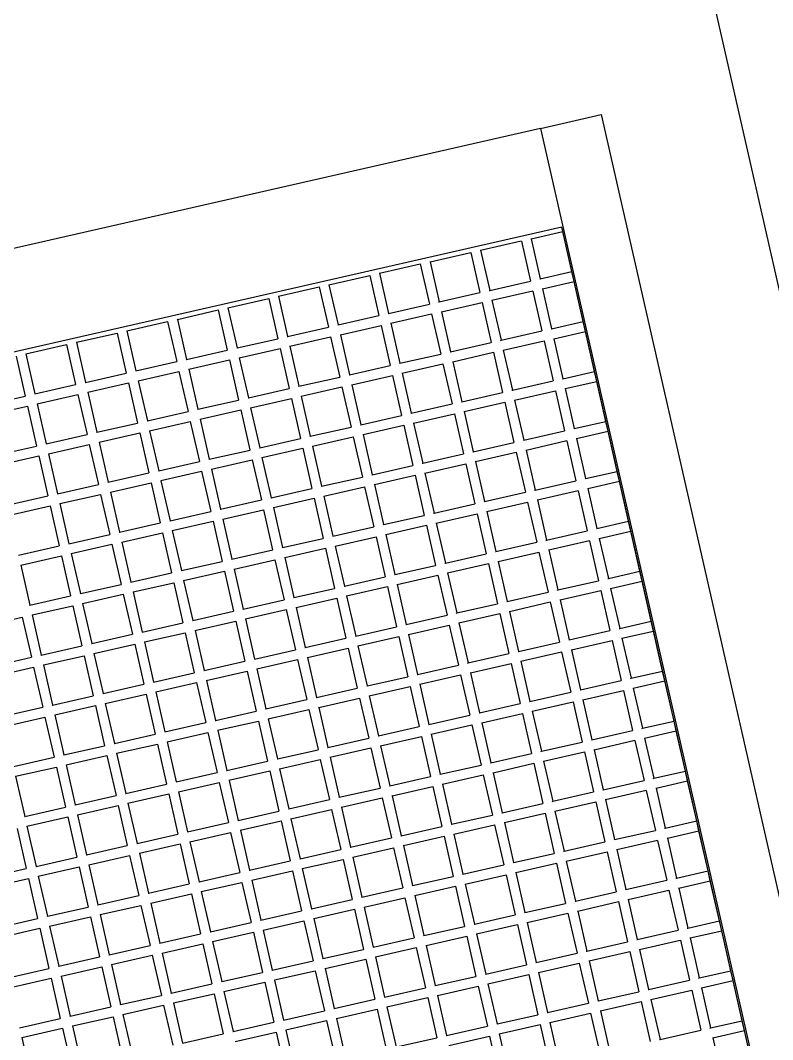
# Model space of a CAD drawing. Header units: inches. Extents: x -1841 to -80, y -100 to 1021.
# Drawn here: x -657.69 to -657.036, y 501.97 to 502.856 of the extents above; entities that cross this region are included whole.
import ezdxf

# ---------------------------------------------------------------- set-up
doc = ezdxf.new("R2010")
doc.units = ezdxf.units.IN
doc.header["$MEASUREMENT"] = 0
doc.layers.add('Edges', color=7, linetype='Continuous')

# ---------------------------------------------------------------- blocks, each defined once
blk = doc.blocks.new('infrared patio heater fr')
at = {"layer": 'Edges'}
for p, q in [((-50, 10.889), (50, 10.889)), ((-40, 8.228), (40, 8.228)), ((-40, 6.998), (-40, 8.228)), ((-40, 6.998), (40, 6.998)), ((-40, 6.998), (-40, -10.152)), ((-37.914, 6.971), (-38, 6.971)), ((-38, 6.971), (-37.999, -7.119)), ((-38, 6.971), (-38, -9.061)), ((38, 6.971), (-38, 6.971)), ((-37.913, 6.329), (-37.914, 6.971)), ((-37.1, 6.971), (-37.914, 6.971)), ((-37.1, 6.329), (-37.1, 6.971)), ((-36.901, 6.971), (-37.1, 6.971)), ((-36.899, 6.329), (-36.901, 6.971)), ((-36.087, 6.971), (-36.901, 6.971)), ((-36.087, 6.329), (-36.087, 6.971)), ((-35.887, 6.971), (-36.087, 6.971)), ((-35.886, 6.329), (-35.887, 6.971)), ((-35.074, 6.971), (-35.887, 6.971)), ((-35.074, 6.329), (-35.074, 6.971)), ((-34.874, 6.971), (-35.074, 6.971)), ((-34.873, 6.329), (-34.874, 6.971)), ((-34.06, 6.971), (-34.874, 6.971)), ((-34.06, 6.329), (-34.06, 6.971)), ((-33.861, 6.971), (-34.06, 6.971)), ((-33.859, 6.329), (-33.861, 6.971)), ((-33.047, 6.971), (-33.861, 6.971)), ((-33.047, 6.329), (-33.047, 6.971)), ((-32.847, 6.971), (-33.047, 6.971)), ((-32.846, 6.329), (-32.847, 6.971)), ((-32.034, 6.971), (-32.847, 6.971)), ((-32.034, 6.329), (-32.034, 6.971)), ((-31.834, 6.971), (-32.034, 6.971)), ((-31.833, 6.329), (-31.834, 6.971)), ((-31.02, 6.971), (-31.834, 6.971)), ((-31.02, 6.329), (-31.02, 6.971)), ((-30.821, 6.971), (-31.02, 6.971)), ((-30.819, 6.329), (-30.821, 6.971)), ((-30.007, 6.971), (-30.821, 6.971)), ((-30.007, 6.329), (-30.007, 6.971)), ((-29.807, 6.971), (-30.007, 6.971)), ((-29.806, 6.329), (-29.807, 6.971)), ((-28.994, 6.971), (-29.807, 6.971)), ((-28.994, 6.329), (-28.994, 6.971)), ((-28.794, 6.971), (-28.994, 6.971)), ((-28.793, 6.329), (-28.794, 6.971)), ((-27.98, 6.971), (-28.794, 6.971)), ((-27.98, 6.329), (-27.98, 6.971)), ((-27.781, 6.971), (-27.98, 6.971)), ((-27.779, 6.329), (-27.781, 6.971)), ((-26.967, 6.971), (-27.781, 6.971)), ((-26.967, 6.329), (-26.967, 6.971)), ((-26.767, 6.971), (-26.967, 6.971)), ((-26.766, 6.329), (-26.767, 6.971)), ((-25.954, 6.971), (-26.767, 6.971)), ((-25.954, 6.329), (-25.954, 6.971)), ((-25.754, 6.971), (-25.954, 6.971)), ((-25.753, 6.329), (-25.754, 6.971)), ((-24.94, 6.971), (-25.754, 6.971)), ((-24.94, 6.329), (-24.94, 6.971)), ((-24.741, 6.971), (-24.94, 6.971)), ((-24.739, 6.329), (-24.741, 6.971)), ((-23.927, 6.971), (-24.741, 6.971)), ((-23.927, 6.329), (-23.927, 6.971)), ((-23.727, 6.971), (-23.927, 6.971)), ((-23.726, 6.329), (-23.727, 6.971)), ((-22.914, 6.971), (-23.727, 6.971)), ((-22.914, 6.329), (-22.914, 6.971)), ((-22.714, 6.971), (-22.914, 6.971)), ((-22.713, 6.329), (-22.714, 6.971)), ((-21.9, 6.971), (-22.714, 6.971)), ((-21.9, 6.329), (-21.9, 6.971)), ((-21.701, 6.971), (-21.9, 6.971)), ((-21.699, 6.329), (-21.701, 6.971)), ((-20.887, 6.971), (-21.701, 6.971)), ((-37.914, 6.325), (-37.913, 6.329)), ((-37.913, 6.329), (-37.1, 6.329)), ((-37.1, 6.318), (-37.1, 6.329)), ((-36.901, 6.325), (-36.899, 6.329)), ((-36.899, 6.329), (-36.087, 6.329)), ((-36.087, 6.318), (-36.087, 6.329)), ((-35.887, 6.325), (-35.886, 6.329)), ((-35.886, 6.329), (-35.074, 6.329)), ((-35.074, 6.318), (-35.074, 6.329)), ((-34.874, 6.325), (-34.873, 6.329)), ((-34.873, 6.329), (-34.06, 6.329)), ((-34.06, 6.318), (-34.06, 6.329)), ((-33.861, 6.325), (-33.859, 6.329)), ((-33.859, 6.329), (-33.047, 6.329)), ((-33.047, 6.318), (-33.047, 6.329)), ((-32.847, 6.325), (-32.846, 6.329)), ((-32.846, 6.329), (-32.034, 6.329)), ((-32.034, 6.318), (-32.034, 6.329)), ((-31.834, 6.325), (-31.833, 6.329)), ((-31.833, 6.329), (-31.02, 6.329)), ((-31.02, 6.318), (-31.02, 6.329)), ((-30.821, 6.325), (-30.819, 6.329)), ((-30.819, 6.329), (-30.007, 6.329)), ((-30.007, 6.318), (-30.007, 6.329)), ((-29.807, 6.325), (-29.806, 6.329)), ((-29.806, 6.329), (-28.994, 6.329)), ((-28.994, 6.318), (-28.994, 6.329)), ((-28.794, 6.325), (-28.793, 6.329)), ((-28.793, 6.329), (-27.98, 6.329)), ((-27.98, 6.318), (-27.98, 6.329)), ((-27.781, 6.325), (-27.779, 6.329)), ((-27.779, 6.329), (-26.967, 6.329)), ((-26.967, 6.318), (-26.967, 6.329)), ((-26.767, 6.325), (-26.766, 6.329)), ((-26.766, 6.329), (-25.954, 6.329)), ((-25.954, 6.318), (-25.954, 6.329)), ((-25.754, 6.325), (-25.753, 6.329)), ((-25.753, 6.329), (-24.94, 6.329)), ((-24.94, 6.318), (-24.94, 6.329)), ((-24.741, 6.325), (-24.739, 6.329)), ((-24.739, 6.329), (-23.927, 6.329)), ((-23.927, 6.318), (-23.927, 6.329)), ((-23.727, 6.325), (-23.726, 6.329)), ((-23.726, 6.329), (-22.914, 6.329)), ((-22.914, 6.318), (-22.914, 6.329)), ((-22.714, 6.325), (-22.713, 6.329)), ((-22.713, 6.329), (-21.9, 6.329)), ((-21.9, 6.318), (-21.9, 6.329)), ((-21.701, 6.325), (-21.699, 6.329)), ((-21.699, 6.329), (-20.887, 6.329)), ((-37.913, 5.303), (-37.915, 6.131)), ((-37.911, 6.131), (-37.1, 6.131)), ((-37.1, 5.303), (-37.1, 6.131)), ((-36.899, 5.303), (-36.902, 6.131)), ((-36.898, 6.131), (-36.087, 6.131)), ((-36.087, 5.303), (-36.087, 6.131)), ((-35.886, 5.303), (-35.888, 6.131)), ((-35.885, 6.131), (-35.074, 6.131)), ((-35.074, 5.303), (-35.074, 6.131)), ((-34.873, 5.303), (-34.874, 6.131)), ((-34.871, 6.131), (-34.06, 6.131)), ((-34.06, 5.303), (-34.06, 6.131)), ((-33.859, 5.303), (-33.862, 6.131)), ((-33.858, 6.131), (-33.047, 6.131)), ((-33.047, 5.303), (-33.047, 6.131)), ((-32.846, 5.303), (-32.848, 6.131)), ((-32.845, 6.131), (-32.034, 6.131)), ((-32.034, 5.303), (-32.034, 6.131)), ((-31.833, 5.303), (-31.835, 6.131)), ((-31.831, 6.131), (-31.02, 6.131)), ((-31.02, 5.303), (-31.02, 6.131)), ((-30.819, 5.303), (-30.822, 6.131)), ((-30.818, 6.131), (-30.007, 6.131)), ((-30.007, 5.303), (-30.007, 6.131)), ((-29.806, 5.303), (-29.808, 6.131)), ((-29.805, 6.131), (-28.994, 6.131)), ((-28.994, 5.303), (-28.994, 6.131)), ((-28.793, 5.303), (-28.794, 6.131)), ((-28.791, 6.131), (-27.98, 6.131)), ((-27.98, 5.303), (-27.98, 6.131)), ((-27.779, 5.303), (-27.781, 6.131)), ((-27.778, 6.131), (-26.967, 6.131)), ((-26.967, 5.303), (-26.967, 6.131)), ((-26.766, 5.303), (-26.767, 6.131)), ((-26.765, 6.131), (-25.954, 6.131)), ((-25.954, 5.303), (-25.954, 6.131)), ((-25.753, 5.303), (-25.755, 6.131)), ((-25.751, 6.131), (-24.94, 6.131)), ((-24.94, 5.303), (-24.94, 6.131)), ((-24.739, 5.303), (-24.742, 6.131)), ((-24.738, 6.131), (-23.927, 6.131)), ((-23.927, 5.303), (-23.927, 6.131)), ((-23.726, 5.303), (-23.727, 6.131)), ((-23.725, 6.131), (-22.914, 6.131)), ((-22.914, 5.303), (-22.914, 6.131)), ((-22.713, 5.303), (-22.714, 6.131)), ((-22.711, 6.131), (-21.9, 6.131)), ((-21.9, 5.303), (-21.9, 6.131)), ((-37.914, 5.299), (-37.913, 5.303)), ((-37.913, 5.303), (-37.1, 5.303)), ((-37.1, 5.293), (-37.1, 5.303)), ((-36.901, 5.299), (-36.899, 5.303)), ((-36.899, 5.303), (-36.087, 5.303)), ((-36.087, 5.293), (-36.087, 5.303)), ((-35.887, 5.299), (-35.886, 5.303)), ((-35.886, 5.303), (-35.074, 5.303)), ((-35.074, 5.295), (-35.074, 5.303)), ((-34.874, 5.299), (-34.873, 5.303)), ((-34.873, 5.303), (-34.06, 5.303)), ((-34.06, 5.295), (-34.06, 5.303)), ((-33.861, 5.299), (-33.859, 5.303)), ((-33.859, 5.303), (-33.047, 5.303)), ((-33.047, 5.293), (-33.047, 5.303)), ((-32.847, 5.299), (-32.846, 5.303)), ((-32.846, 5.303), (-32.034, 5.303)), ((-32.034, 5.293), (-32.034, 5.303)), ((-31.834, 5.299), (-31.833, 5.303)), ((-31.833, 5.303), (-31.02, 5.303)), ((-31.02, 5.293), (-31.02, 5.303)), ((-30.821, 5.299), (-30.819, 5.303)), ((-30.819, 5.303), (-30.007, 5.303)), ((-30.007, 5.293), (-30.007, 5.303)), ((-29.807, 5.299), (-29.806, 5.303)), ((-29.806, 5.303), (-28.994, 5.303)), ((-28.994, 5.295), (-28.994, 5.303)), ((-28.794, 5.299), (-28.793, 5.303)), ((-28.793, 5.303), (-27.98, 5.303)), ((-27.98, 5.295), (-27.98, 5.303)), ((-27.781, 5.299), (-27.779, 5.303)), ((-27.779, 5.303), (-26.967, 5.303)), ((-26.967, 5.293), (-26.967, 5.303)), ((-26.767, 5.299), (-26.766, 5.303)), ((-26.766, 5.303), (-25.954, 5.303)), ((-25.954, 5.295), (-25.954, 5.303)), ((-25.754, 5.299), (-25.753, 5.303)), ((-25.753, 5.303), (-24.94, 5.303)), ((-24.94, 5.295), (-24.94, 5.303)), ((-24.741, 5.299), (-24.739, 5.303)), ((-24.739, 5.303), (-23.927, 5.303)), ((-23.927, 5.295), (-23.927, 5.303)), ((-23.727, 5.299), (-23.726, 5.303)), ((-23.726, 5.303), (-22.914, 5.303)), ((-22.914, 5.295), (-22.914, 5.303)), ((-22.714, 5.299), (-22.713, 5.303)), ((-22.713, 5.303), (-21.9, 5.303)), ((-21.9, 5.295), (-21.9, 5.303)), ((-37.915, 5.105), (-37.1, 5.105)), ((-37.913, 4.277), (-37.915, 5.105)), ((-37.1, 4.277), (-37.1, 5.105)), ((-36.902, 5.105), (-36.087, 5.105)), ((-36.899, 4.277), (-36.902, 5.105)), ((-36.087, 4.277), (-36.087, 5.105)), ((-35.888, 5.105), (-35.074, 5.105)), ((-35.886, 4.277), (-35.888, 5.105)), ((-35.074, 4.277), (-35.074, 5.105)), ((-34.874, 5.105), (-34.06, 5.105)), ((-34.873, 4.277), (-34.874, 5.105)), ((-34.06, 4.277), (-34.06, 5.105)), ((-33.862, 5.105), (-33.047, 5.105)), ((-33.859, 4.277), (-33.862, 5.105)), ((-33.047, 4.277), (-33.047, 5.105)), ((-32.848, 5.105), (-32.034, 5.105)), ((-32.846, 4.277), (-32.848, 5.105)), ((-32.034, 4.277), (-32.034, 5.105)), ((-31.835, 5.105), (-31.02, 5.105)), ((-31.833, 4.277), (-31.835, 5.105)), ((-31.02, 4.277), (-31.02, 5.105)), ((-30.822, 5.105), (-30.007, 5.105)), ((-30.819, 4.277), (-30.822, 5.105)), ((-30.007, 4.277), (-30.007, 5.105)), ((-29.808, 5.105), (-28.994, 5.105)), ((-29.806, 4.277), (-29.808, 5.105)), ((-28.994, 4.277), (-28.994, 5.105)), ((-28.794, 5.105), (-27.98, 5.105)), ((-28.793, 4.277), (-28.794, 5.105)), ((-27.98, 4.277), (-27.98, 5.105)), ((-27.781, 5.105), (-26.967, 5.105)), ((-27.779, 4.277), (-27.781, 5.105)), ((-26.967, 4.277), (-26.967, 5.105)), ((-26.767, 5.105), (-25.954, 5.105)), ((-26.766, 4.277), (-26.767, 5.105)), ((-25.954, 4.277), (-25.954, 5.105)), ((-25.755, 5.105), (-24.94, 5.105)), ((-25.753, 4.277), (-25.755, 5.105)), ((-24.94, 4.277), (-24.94, 5.105)), ((-24.742, 5.105), (-23.927, 5.105)), ((-24.739, 4.277), (-24.742, 5.105)), ((-23.927, 4.277), (-23.927, 5.105)), ((-23.727, 5.105), (-22.914, 5.105)), ((-23.726, 4.277), (-23.727, 5.105)), ((-22.914, 4.277), (-22.914, 5.105)), ((-22.714, 5.105), (-21.9, 5.105)), ((-22.713, 4.277), (-22.714, 5.105)), ((-37.914, 4.273), (-37.913, 4.277)), ((-37.913, 4.277), (-37.1, 4.277)), ((-37.1, 4.267), (-37.1, 4.277)), ((-36.901, 4.273), (-36.899, 4.277)), ((-36.899, 4.277), (-36.087, 4.277)), ((-36.087, 4.267), (-36.087, 4.277)), ((-35.887, 4.273), (-35.886, 4.277)), ((-35.886, 4.277), (-35.074, 4.277)), ((-35.074, 4.267), (-35.074, 4.277)), ((-34.874, 4.273), (-34.873, 4.277)), ((-34.873, 4.277), (-34.06, 4.277)), ((-34.06, 4.267), (-34.06, 4.277)), ((-33.861, 4.273), (-33.859, 4.277)), ((-33.859, 4.277), (-33.047, 4.277)), ((-33.047, 4.267), (-33.047, 4.277)), ((-32.847, 4.273), (-32.846, 4.277)), ((-32.846, 4.277), (-32.034, 4.277)), ((-32.034, 4.267), (-32.034, 4.277)), ((-31.834, 4.273), (-31.833, 4.277)), ((-31.833, 4.277), (-31.02, 4.277)), ((-31.02, 4.267), (-31.02, 4.277)), ((-30.821, 4.273), (-30.819, 4.277)), ((-30.819, 4.277), (-30.007, 4.277)), ((-30.007, 4.269), (-30.007, 4.277)), ((-29.807, 4.273), (-29.806, 4.277)), ((-29.806, 4.277), (-28.994, 4.277)), ((-28.994, 4.267), (-28.994, 4.277)), ((-28.794, 4.273), (-28.793, 4.277)), ((-28.793, 4.277), (-27.98, 4.277)), ((-27.98, 4.267), (-27.98, 4.277)), ((-27.781, 4.273), (-27.779, 4.277)), ((-27.779, 4.277), (-26.967, 4.277)), ((-26.967, 4.267), (-26.967, 4.277)), ((-26.767, 4.273), (-26.766, 4.277)), ((-26.766, 4.277), (-25.954, 4.277)), ((-25.954, 4.269), (-25.954, 4.277)), ((-25.754, 4.273), (-25.753, 4.277)), ((-25.753, 4.277), (-24.94, 4.277)), ((-24.94, 4.269), (-24.94, 4.277)), ((-24.741, 4.273), (-24.739, 4.277)), ((-24.739, 4.277), (-23.927, 4.277)), ((-23.927, 4.267), (-23.927, 4.277)), ((-23.727, 4.273), (-23.726, 4.277)), ((-23.726, 4.277), (-22.914, 4.277)), ((-22.914, 4.269), (-22.914, 4.277)), ((-22.714, 4.273), (-22.713, 4.277)), ((-22.713, 4.277), (-21.9, 4.277)), ((-37.914, 4.079), (-37.1, 4.079)), ((-37.913, 3.251), (-37.914, 4.079)), ((-37.1, 3.251), (-37.1, 4.079)), ((-36.901, 4.079), (-36.087, 4.079)), ((-36.9, 3.251), (-36.901, 4.079)), ((-36.087, 3.251), (-36.087, 4.079)), ((-35.887, 4.079), (-35.074, 4.079)), ((-35.886, 3.251), (-35.887, 4.079)), ((-35.074, 3.251), (-35.074, 4.079)), ((-34.874, 4.079), (-34.06, 4.079)), ((-34.873, 3.251), (-34.874, 4.079)), ((-34.06, 3.251), (-34.06, 4.079)), ((-33.861, 4.079), (-33.047, 4.079)), ((-33.86, 3.251), (-33.861, 4.079)), ((-33.047, 3.251), (-33.047, 4.079)), ((-32.847, 4.079), (-32.034, 4.079)), ((-32.846, 3.251), (-32.847, 4.079)), ((-32.034, 3.251), (-32.034, 4.079)), ((-31.834, 4.079), (-31.02, 4.079)), ((-31.833, 3.251), (-31.834, 4.079)), ((-31.02, 3.251), (-31.02, 4.079)), ((-30.82, 4.079), (-30.007, 4.079)), ((-30.82, 3.251), (-30.82, 4.079)), ((-30.007, 3.251), (-30.007, 4.079)), ((-29.807, 4.079), (-28.994, 4.079)), ((-29.806, 3.251), (-29.807, 4.079)), ((-28.994, 3.251), (-28.994, 4.079)), ((-28.794, 4.079), (-27.98, 4.079)), ((-28.793, 3.251), (-28.794, 4.079)), ((-27.98, 3.251), (-27.98, 4.079)), ((-27.781, 4.079), (-26.967, 4.079)), ((-27.78, 3.251), (-27.781, 4.079)), ((-26.967, 3.251), (-26.967, 4.079)), ((-26.767, 4.079), (-25.954, 4.079)), ((-26.766, 3.251), (-26.767, 4.079)), ((-25.954, 3.251), (-25.954, 4.079)), ((-25.754, 4.079), (-24.94, 4.079)), ((-25.753, 3.251), (-25.754, 4.079)), ((-24.94, 3.251), (-24.94, 4.079)), ((-24.741, 4.079), (-23.927, 4.079)), ((-24.74, 3.251), (-24.741, 4.079)), ((-23.927, 3.251), (-23.927, 4.079)), ((-23.727, 4.079), (-22.914, 4.079)), ((-23.726, 3.251), (-23.727, 4.079)), ((-22.914, 3.251), (-22.914, 4.079)), ((-22.714, 4.079), (-21.9, 4.079)), ((-22.713, 3.251), (-22.714, 4.079)), ((-37.914, 3.245), (-37.913, 3.251)), ((-37.913, 3.251), (-37.1, 3.251)), ((-37.1, 3.242), (-37.1, 3.251)), ((-36.901, 3.245), (-36.9, 3.251)), ((-36.9, 3.251), (-36.087, 3.251)), ((-36.087, 3.242), (-36.087, 3.251)), ((-35.887, 3.245), (-35.886, 3.251)), ((-35.886, 3.251), (-35.074, 3.251)), ((-35.074, 3.242), (-35.074, 3.251)), ((-34.874, 3.245), (-34.873, 3.251)), ((-34.873, 3.251), (-34.06, 3.251)), ((-34.06, 3.242), (-34.06, 3.251)), ((-33.861, 3.245), (-33.86, 3.251)), ((-33.86, 3.251), (-33.047, 3.251)), ((-33.047, 3.242), (-33.047, 3.251)), ((-32.847, 3.245), (-32.846, 3.251)), ((-32.846, 3.251), (-32.034, 3.251)), ((-32.034, 3.242), (-32.034, 3.251)), ((-31.834, 3.245), (-31.833, 3.251)), ((-31.833, 3.251), (-31.02, 3.251)), ((-31.02, 3.242), (-31.02, 3.251)), ((-30.821, 3.245), (-30.82, 3.251)), ((-30.82, 3.251), (-30.007, 3.251)), ((-30.007, 3.242), (-30.007, 3.251)), ((-29.807, 3.245), (-29.806, 3.251)), ((-29.806, 3.251), (-28.994, 3.251)), ((-28.994, 3.242), (-28.994, 3.251)), ((-28.794, 3.245), (-28.793, 3.251)), ((-28.793, 3.251), (-27.98, 3.251)), ((-27.98, 3.242), (-27.98, 3.251)), ((-27.781, 3.245), (-27.78, 3.251)), ((-27.78, 3.251), (-26.967, 3.251)), ((-26.967, 3.242), (-26.967, 3.251)), ((-26.767, 3.245), (-26.766, 3.251)), ((-26.766, 3.251), (-25.954, 3.251)), ((-25.954, 3.242), (-25.954, 3.251)), ((-25.754, 3.245), (-25.753, 3.251)), ((-25.753, 3.251), (-24.94, 3.251)), ((-24.94, 3.242), (-24.94, 3.251)), ((-24.741, 3.245), (-24.74, 3.251)), ((-24.74, 3.251), (-23.927, 3.251)), ((-23.927, 3.242), (-23.927, 3.251)), ((-23.727, 3.245), (-23.726, 3.251)), ((-23.726, 3.251), (-22.914, 3.251)), ((-22.914, 3.242), (-22.914, 3.251)), ((-22.714, 3.245), (-22.713, 3.251)), ((-22.713, 3.251), (-21.9, 3.251)), ((-37.914, 3.053), (-37.099, 3.053)), ((-37.913, 2.225), (-37.914, 3.053)), ((-37.1, 2.225), (-37.099, 3.053)), ((-36.901, 3.053), (-36.085, 3.053)), ((-36.9, 2.225), (-36.901, 3.053)), ((-36.087, 2.225), (-36.085, 3.053)), ((-35.887, 3.053), (-35.074, 3.053)), ((-35.886, 2.225), (-35.887, 3.053)), ((-35.074, 2.225), (-35.074, 3.053)), ((-34.874, 3.053), (-34.059, 3.053)), ((-34.873, 2.225), (-34.874, 3.053)), ((-34.06, 2.225), (-34.059, 3.053)), ((-33.861, 3.053), (-33.045, 3.053)), ((-33.86, 2.225), (-33.861, 3.053)), ((-33.047, 2.225), (-33.045, 3.053)), ((-32.847, 3.053), (-32.032, 3.053)), ((-32.846, 2.225), (-32.847, 3.053)), ((-32.034, 2.225), (-32.032, 3.053)), ((-31.834, 3.053), (-31.019, 3.053)), ((-31.833, 2.225), (-31.834, 3.053)), ((-31.02, 2.225), (-31.019, 3.053)), ((-30.82, 3.053), (-30.005, 3.053)), ((-30.82, 2.225), (-30.82, 3.053)), ((-30.007, 2.225), (-30.005, 3.053)), ((-29.807, 3.053), (-28.994, 3.053)), ((-29.806, 2.225), (-29.807, 3.053)), ((-28.994, 2.225), (-28.994, 3.053)), ((-28.794, 3.053), (-27.98, 3.053)), ((-28.793, 2.225), (-28.794, 3.053)), ((-27.98, 2.225), (-27.98, 3.053)), ((-27.781, 3.053), (-26.965, 3.053)), ((-27.78, 2.225), (-27.781, 3.053)), ((-26.967, 2.225), (-26.965, 3.053)), ((-26.767, 3.053), (-25.954, 3.053)), ((-26.766, 2.225), (-26.767, 3.053)), ((-25.954, 2.225), (-25.954, 3.053)), ((-25.754, 3.053), (-24.939, 3.053)), ((-25.753, 2.225), (-25.754, 3.053)), ((-24.94, 2.225), (-24.939, 3.053)), ((-24.741, 3.053), (-23.925, 3.053)), ((-24.74, 2.225), (-24.741, 3.053)), ((-23.927, 2.225), (-23.925, 3.053)), ((-23.727, 3.053), (-22.914, 3.053)), ((-23.726, 2.225), (-23.727, 3.053)), ((-22.914, 2.225), (-22.914, 3.053)), ((-22.714, 3.053), (-21.9, 3.053)), ((-22.713, 2.225), (-22.714, 3.053)), ((-37.914, 2.221), (-37.913, 2.225)), ((-37.913, 2.225), (-37.1, 2.225)), ((-37.1, 2.217), (-37.1, 2.225)), ((-36.901, 2.221), (-36.9, 2.225)), ((-36.9, 2.225), (-36.087, 2.225)), ((-36.087, 2.217), (-36.087, 2.225)), ((-35.887, 2.221), (-35.886, 2.225)), ((-35.886, 2.225), (-35.074, 2.225)), ((-35.074, 2.217), (-35.074, 2.225)), ((-34.874, 2.221), (-34.873, 2.225)), ((-34.873, 2.225), (-34.06, 2.225)), ((-34.06, 2.217), (-34.06, 2.225)), ((-33.861, 2.221), (-33.86, 2.225)), ((-33.86, 2.225), (-33.047, 2.225)), ((-33.047, 2.217), (-33.047, 2.225)), ((-32.847, 2.221), (-32.846, 2.225)), ((-32.846, 2.225), (-32.034, 2.225)), ((-32.034, 2.218), (-32.034, 2.225)), ((-31.834, 2.221), (-31.833, 2.225)), ((-31.833, 2.225), (-31.02, 2.225)), ((-31.02, 2.217), (-31.02, 2.225)), ((-30.821, 2.221), (-30.82, 2.225)), ((-30.82, 2.225), (-30.007, 2.225)), ((-30.007, 2.217), (-30.007, 2.225)), ((-29.807, 2.221), (-29.806, 2.225)), ((-29.806, 2.225), (-28.994, 2.225)), ((-28.994, 2.217), (-28.994, 2.225)), ((-28.794, 2.221), (-28.793, 2.225)), ((-28.793, 2.225), (-27.98, 2.225)), ((-27.98, 2.217), (-27.98, 2.225)), ((-27.781, 2.221), (-27.78, 2.225)), ((-27.78, 2.225), (-26.967, 2.225)), ((-26.967, 2.217), (-26.967, 2.225)), ((-26.767, 2.221), (-26.766, 2.225)), ((-26.766, 2.225), (-25.954, 2.225)), ((-25.954, 2.218), (-25.954, 2.225)), ((-25.754, 2.221), (-25.753, 2.225)), ((-25.753, 2.225), (-24.94, 2.225)), ((-24.94, 2.218), (-24.94, 2.225)), ((-24.741, 2.221), (-24.74, 2.225)), ((-24.74, 2.225), (-23.927, 2.225)), ((-23.927, 2.218), (-23.927, 2.225)), ((-23.727, 2.221), (-23.726, 2.225)), ((-23.726, 2.225), (-22.914, 2.225)), ((-22.914, 2.218), (-22.914, 2.225)), ((-22.714, 2.221), (-22.713, 2.225)), ((-22.713, 2.225), (-21.9, 2.225)), ((-37.914, 2.027), (-37.098, 2.027)), ((-37.913, 1.199), (-37.914, 2.027)), ((-37.1, 1.199), (-37.098, 2.027)), ((-36.901, 2.027), (-36.087, 2.027)), ((-36.9, 1.199), (-36.901, 2.027)), ((-36.087, 1.199), (-36.087, 2.027)), ((-35.887, 2.027), (-35.072, 2.027)), ((-35.886, 1.199), (-35.887, 2.027)), ((-35.074, 1.199), (-35.072, 2.027)), ((-34.874, 2.027), (-34.058, 2.027)), ((-34.873, 1.199), (-34.874, 2.027)), ((-34.06, 1.199), (-34.058, 2.027)), ((-33.861, 2.027), (-33.045, 2.027)), ((-33.86, 1.199), (-33.861, 2.027)), ((-33.047, 1.199), (-33.045, 2.027)), ((-32.847, 2.027), (-32.032, 2.027)), ((-32.846, 1.199), (-32.847, 2.027)), ((-32.034, 1.199), (-32.032, 2.027)), ((-31.834, 2.027), (-31.018, 2.027)), ((-31.833, 1.199), (-31.834, 2.027)), ((-31.02, 1.199), (-31.018, 2.027)), ((-30.82, 2.027), (-30.005, 2.027)), ((-30.82, 1.199), (-30.82, 2.027)), ((-30.007, 1.199), (-30.005, 2.027)), ((-29.807, 2.027), (-28.992, 2.027)), ((-29.806, 1.199), (-29.807, 2.027)), ((-28.994, 1.199), (-28.992, 2.027)), ((-28.794, 2.027), (-27.98, 2.027)), ((-28.793, 1.199), (-28.794, 2.027)), ((-27.98, 1.199), (-27.98, 2.027)), ((-27.781, 2.027), (-26.965, 2.027)), ((-27.78, 1.199), (-27.781, 2.027)), ((-26.967, 1.199), (-26.965, 2.027)), ((-26.767, 2.027), (-25.952, 2.027)), ((-26.766, 1.199), (-26.767, 2.027)), ((-25.954, 1.199), (-25.952, 2.027)), ((-25.754, 2.027), (-24.938, 2.027)), ((-25.753, 1.199), (-25.754, 2.027)), ((-24.94, 1.199), (-24.938, 2.027)), ((-24.741, 2.027), (-23.925, 2.027)), ((-24.74, 1.199), (-24.741, 2.027)), ((-23.927, 1.199), (-23.925, 2.027)), ((-23.727, 2.027), (-22.912, 2.027)), ((-23.726, 1.199), (-23.727, 2.027)), ((-22.914, 1.199), (-22.912, 2.027)), ((-22.714, 2.027), (-21.898, 2.027)), ((-22.713, 1.199), (-22.714, 2.027)), ((-37.914, 1.196), (-37.913, 1.199)), ((-37.913, 1.199), (-37.1, 1.199)), ((-37.1, 1.193), (-37.1, 1.199)), ((-36.901, 1.196), (-36.9, 1.199)), ((-36.9, 1.199), (-36.087, 1.199)), ((-36.087, 1.192), (-36.087, 1.199)), ((-35.887, 1.196), (-35.886, 1.199)), ((-35.886, 1.199), (-35.074, 1.199)), ((-35.074, 1.193), (-35.074, 1.199)), ((-34.874, 1.196), (-34.873, 1.199)), ((-34.873, 1.199), (-34.06, 1.199)), ((-34.06, 1.192), (-34.06, 1.199)), ((-33.861, 1.196), (-33.86, 1.199)), ((-33.86, 1.199), (-33.047, 1.199)), ((-33.047, 1.193), (-33.047, 1.199)), ((-32.847, 1.196), (-32.846, 1.199)), ((-32.846, 1.199), (-32.034, 1.199)), ((-32.034, 1.193), (-32.034, 1.199)), ((-31.834, 1.196), (-31.833, 1.199)), ((-31.833, 1.199), (-31.02, 1.199)), ((-31.02, 1.193), (-31.02, 1.199)), ((-30.821, 1.196), (-30.82, 1.199)), ((-30.82, 1.199), (-30.007, 1.199)), ((-30.007, 1.193), (-30.007, 1.199)), ((-29.807, 1.196), (-29.806, 1.199)), ((-29.806, 1.199), (-28.994, 1.199)), ((-28.994, 1.193), (-28.994, 1.199)), ((-28.794, 1.196), (-28.793, 1.199)), ((-28.793, 1.199), (-27.98, 1.199)), ((-27.98, 1.193), (-27.98, 1.199)), ((-27.781, 1.196), (-27.78, 1.199)), ((-27.78, 1.199), (-26.967, 1.199)), ((-26.967, 1.193), (-26.967, 1.199)), ((-26.767, 1.196), (-26.766, 1.199)), ((-26.766, 1.199), (-25.954, 1.199)), ((-25.954, 1.193), (-25.954, 1.199)), ((-25.754, 1.196), (-25.753, 1.199)), ((-25.753, 1.199), (-24.94, 1.199)), ((-24.94, 1.193), (-24.94, 1.199)), ((-24.741, 1.196), (-24.74, 1.199)), ((-24.74, 1.199), (-23.927, 1.199)), ((-23.927, 1.193), (-23.927, 1.199)), ((-23.727, 1.196), (-23.726, 1.199)), ((-23.726, 1.199), (-22.914, 1.199)), ((-22.914, 1.193), (-22.914, 1.199)), ((-37.914, 1.001), (-37.098, 1.001)), ((-37.913, 0.173), (-37.914, 1.001)), ((-37.1, 0.173), (-37.098, 1.001)), ((-36.901, 1.001), (-36.085, 1.001)), ((-36.9, 0.173), (-36.901, 1.001)), ((-36.087, 0.173), (-36.085, 1.001)), ((-35.887, 1.001), (-35.071, 1.001)), ((-35.886, 0.173), (-35.887, 1.001)), ((-35.074, 0.173), (-35.071, 1.001)), ((-34.874, 1.001), (-34.06, 1.001)), ((-34.873, 0.173), (-34.874, 1.001)), ((-34.06, 0.173), (-34.06, 1.001)), ((-33.861, 1.001), (-33.045, 1.001)), ((-33.86, 0.173), (-33.861, 1.001)), ((-33.047, 0.173), (-33.045, 1.001)), ((-32.847, 1.001), (-32.031, 1.001)), ((-32.846, 0.173), (-32.847, 1.001)), ((-32.034, 0.173), (-32.031, 1.001)), ((-31.834, 1.001), (-31.02, 1)), ((-31.833, 0.173), (-31.834, 1.001)), ((-31.02, 0.173), (-31.02, 1)), ((-30.821, 1), (-30.007, 1.001)), ((-30.82, 0.173), (-30.821, 1)), ((-30.007, 0.173), (-30.007, 1.001)), ((-29.807, 1.001), (-28.991, 1.001)), ((-29.806, 0.173), (-29.807, 1.001)), ((-28.994, 0.173), (-28.991, 1.001)), ((-28.794, 1.001), (-27.978, 1.001)), ((-28.793, 0.173), (-28.794, 1.001)), ((-27.98, 0.173), (-27.978, 1.001)), ((-27.781, 1.001), (-26.967, 1.001)), ((-27.78, 0.173), (-27.781, 1.001)), ((-26.967, 0.173), (-26.967, 1.001)), ((-26.767, 1.001), (-25.954, 1.001)), ((-26.766, 0.173), (-26.767, 1.001)), ((-25.954, 0.173), (-25.954, 1.001)), ((-25.754, 1.001), (-24.94, 1.001)), ((-25.753, 0.173), (-25.754, 1.001)), ((-24.94, 0.173), (-24.94, 1.001)), ((-24.741, 1.001), (-23.927, 1.001)), ((-24.74, 0.173), (-24.741, 1.001)), ((-23.927, 0.173), (-23.927, 1.001)), ((-23.727, 1.001), (-22.914, 1.001)), ((-23.726, 0.173), (-23.727, 1.001)), ((-22.914, 0.173), (-22.914, 1.001)), ((-37.914, 0.17), (-37.913, 0.173)), ((-37.913, 0.173), (-37.1, 0.173)), ((-37.1, 0.167), (-37.1, 0.173)), ((-36.901, 0.17), (-36.9, 0.173)), ((-36.9, 0.173), (-36.087, 0.173)), ((-36.087, 0.167), (-36.087, 0.173)), ((-35.887, 0.17), (-35.886, 0.173)), ((-35.886, 0.173), (-35.074, 0.173)), ((-35.074, 0.167), (-35.074, 0.173)), ((-34.874, 0.17), (-34.873, 0.173)), ((-34.873, 0.173), (-34.06, 0.173)), ((-34.06, 0.167), (-34.06, 0.173)), ((-33.861, 0.17), (-33.86, 0.173)), ((-33.86, 0.173), (-33.047, 0.173)), ((-33.047, 0.167), (-33.047, 0.173)), ((-32.847, 0.17), (-32.846, 0.173)), ((-32.846, 0.173), (-32.034, 0.173)), ((-32.034, 0.167), (-32.034, 0.173)), ((-31.834, 0.17), (-31.833, 0.173)), ((-31.833, 0.173), (-31.02, 0.173)), ((-31.02, 0.167), (-31.02, 0.173)), ((-30.821, 0.17), (-30.82, 0.173)), ((-30.82, 0.173), (-30.007, 0.173)), ((-30.007, 0.167), (-30.007, 0.173)), ((-29.807, 0.17), (-29.806, 0.173)), ((-29.806, 0.173), (-28.994, 0.173)), ((-28.994, 0.167), (-28.994, 0.173)), ((-28.794, 0.17), (-28.793, 0.173)), ((-28.793, 0.173), (-27.98, 0.173)), ((-27.98, 0.167), (-27.98, 0.173)), ((-27.781, 0.17), (-27.78, 0.173)), ((-27.78, 0.173), (-26.967, 0.173)), ((-26.967, 0.167), (-26.967, 0.173)), ((-26.767, 0.17), (-26.766, 0.173)), ((-26.766, 0.173), (-25.954, 0.173)), ((-25.954, 0.167), (-25.954, 0.173)), ((-25.754, 0.17), (-25.753, 0.173)), ((-25.753, 0.173), (-24.94, 0.173)), ((-24.94, 0.167), (-24.94, 0.173)), ((-24.741, 0.17), (-24.74, 0.173)), ((-24.74, 0.173), (-23.927, 0.173)), ((-23.927, 0.167), (-23.927, 0.173)), ((-23.727, 0.17), (-23.726, 0.173)), ((-23.726, 0.173), (-22.914, 0.173)), ((-37.914, -0.026), (-37.1, -0.026)), ((-37.912, -0.853), (-37.914, -0.026)), ((-37.1, -0.853), (-37.098, -0.025)), ((-36.901, -0.026), (-36.087, -0.025)), ((-36.899, -0.853), (-36.901, -0.026)), ((-36.087, -0.853), (-36.087, -0.025)), ((-35.887, -0.026), (-35.074, -0.026)), ((-35.886, -0.853), (-35.887, -0.026)), ((-35.074, -0.853), (-35.071, -0.025)), ((-34.874, -0.026), (-34.06, -0.025)), ((-34.872, -0.853), (-34.874, -0.026)), ((-34.06, -0.853), (-34.06, -0.025)), ((-33.861, -0.026), (-33.047, -0.026)), ((-33.859, -0.853), (-33.861, -0.026)), ((-33.047, -0.853), (-33.044, -0.025)), ((-32.847, -0.026), (-32.034, -0.026)), ((-32.846, -0.853), (-32.847, -0.026)), ((-32.034, -0.853), (-32.031, -0.025)), ((-31.834, -0.026), (-31.02, -0.026)), ((-31.832, -0.853), (-31.834, -0.026)), ((-31.02, -0.853), (-31.018, -0.025)), ((-30.821, -0.026), (-30.007, -0.025)), ((-30.819, -0.853), (-30.821, -0.026)), ((-30.007, -0.853), (-30.007, -0.025)), ((-29.807, -0.026), (-28.994, -0.026)), ((-29.806, -0.853), (-29.807, -0.026)), ((-28.994, -0.853), (-28.991, -0.025)), ((-28.794, -0.026), (-27.98, -0.026)), ((-28.792, -0.853), (-28.794, -0.026)), ((-27.98, -0.853), (-27.978, -0.025)), ((-27.781, -0.026), (-26.967, -0.026)), ((-27.779, -0.853), (-27.781, -0.026)), ((-26.967, -0.853), (-26.964, -0.025)), ((-26.767, -0.026), (-25.954, -0.025)), ((-26.766, -0.853), (-26.767, -0.026)), ((-25.954, -0.853), (-25.954, -0.025)), ((-25.754, -0.026), (-24.94, -0.025)), ((-25.752, -0.853), (-25.754, -0.026)), ((-24.94, -0.853), (-24.94, -0.025)), ((-24.741, -0.026), (-23.927, -0.025)), ((-24.739, -0.853), (-24.741, -0.026)), ((-23.927, -0.853), (-23.927, -0.025)), ((-23.727, -0.026), (-22.914, -0.026)), ((-23.726, -0.853), (-23.727, -0.026)), ((-37.914, -0.855), (-37.912, -0.853)), ((-37.912, -0.853), (-37.1, -0.853)), ((-37.1, -0.859), (-37.1, -0.853)), ((-36.901, -0.855), (-36.899, -0.853)), ((-36.899, -0.853), (-36.087, -0.853)), ((-36.087, -0.859), (-36.087, -0.853)), ((-35.887, -0.855), (-35.886, -0.853)), ((-35.886, -0.853), (-35.074, -0.853)), ((-35.074, -0.859), (-35.074, -0.853)), ((-34.874, -0.855), (-34.872, -0.853)), ((-34.872, -0.853), (-34.06, -0.853)), ((-34.06, -0.859), (-34.06, -0.853)), ((-33.861, -0.855), (-33.859, -0.853)), ((-33.859, -0.853), (-33.047, -0.853)), ((-33.047, -0.859), (-33.047, -0.853)), ((-32.847, -0.855), (-32.846, -0.853)), ((-32.846, -0.853), (-32.034, -0.853)), ((-32.034, -0.859), (-32.034, -0.853)), ((-31.834, -0.855), (-31.832, -0.853)), ((-31.832, -0.853), (-31.02, -0.853)), ((-31.02, -0.859), (-31.02, -0.853)), ((-30.821, -0.855), (-30.819, -0.853)), ((-30.819, -0.853), (-30.007, -0.853)), ((-30.007, -0.859), (-30.007, -0.853)), ((-29.807, -0.855), (-29.806, -0.853)), ((-29.806, -0.853), (-28.994, -0.853)), ((-28.994, -0.859), (-28.994, -0.853)), ((-28.794, -0.855), (-28.792, -0.853)), ((-28.792, -0.853), (-27.98, -0.853)), ((-27.98, -0.859), (-27.98, -0.853)), ((-27.781, -0.855), (-27.779, -0.853)), ((-27.779, -0.853), (-26.967, -0.853)), ((-26.967, -0.859), (-26.967, -0.853)), ((-26.767, -0.855), (-26.766, -0.853)), ((-26.766, -0.853), (-25.954, -0.853)), ((-25.954, -0.859), (-25.954, -0.853)), ((-25.754, -0.855), (-25.752, -0.853)), ((-25.752, -0.853), (-24.94, -0.853)), ((-24.94, -0.859), (-24.94, -0.853)), ((-24.741, -0.855), (-24.739, -0.853)), ((-24.739, -0.853), (-23.927, -0.853)), ((-23.927, -0.859), (-23.927, -0.853)), ((-23.727, -0.855), (-23.726, -0.853)), ((-23.726, -0.853), (-22.914, -0.853)), ((-37.914, -1.052), (-37.1, -1.052)), ((-37.914, -1.881), (-37.914, -1.052)), ((-37.1, -1.879), (-37.1, -1.052)), ((-36.901, -1.881), (-36.9, -1.052)), ((-36.9, -1.052), (-36.087, -1.052)), ((-36.087, -1.879), (-36.087, -1.052)), ((-35.887, -1.052), (-35.074, -1.052)), ((-35.887, -1.881), (-35.887, -1.052)), ((-35.074, -1.879), (-35.074, -1.052)), ((-34.874, -1.052), (-34.06, -1.051)), ((-34.874, -1.881), (-34.874, -1.052)), ((-34.06, -1.879), (-34.06, -1.051)), ((-33.861, -1.881), (-33.861, -1.052)), ((-33.861, -1.052), (-33.047, -1.052)), ((-33.047, -1.879), (-33.047, -1.052)), ((-32.847, -1.052), (-32.034, -1.052)), ((-32.847, -1.881), (-32.847, -1.052)), ((-32.034, -1.879), (-32.034, -1.052)), ((-31.834, -1.052), (-31.02, -1.052)), ((-31.834, -1.881), (-31.834, -1.052)), ((-31.02, -1.879), (-31.02, -1.052)), ((-30.821, -1.881), (-30.82, -1.052)), ((-30.82, -1.052), (-30.007, -1.051)), ((-30.007, -1.879), (-30.007, -1.051)), ((-29.807, -1.052), (-28.994, -1.051)), ((-29.807, -1.881), (-29.807, -1.052)), ((-28.994, -1.879), (-28.994, -1.051)), ((-28.794, -1.881), (-28.794, -1.052)), ((-28.794, -1.052), (-27.98, -1.052)), ((-27.98, -1.879), (-27.98, -1.052)), ((-27.781, -1.881), (-27.78, -1.052)), ((-27.78, -1.052), (-26.967, -1.052)), ((-26.967, -1.879), (-26.967, -1.052)), ((-26.767, -1.052), (-25.954, -1.051)), ((-26.767, -1.881), (-26.767, -1.052)), ((-25.954, -1.879), (-25.954, -1.051)), ((-25.754, -1.052), (-24.94, -1.051)), ((-25.754, -1.881), (-25.754, -1.052)), ((-24.94, -1.879), (-24.94, -1.051)), ((-24.741, -1.052), (-23.927, -1.051)), ((-24.741, -1.881), (-24.741, -1.052)), ((-23.927, -1.879), (-23.927, -1.051)), ((-23.727, -1.052), (-22.914, -1.051)), ((-23.727, -1.881), (-23.727, -1.052)), ((-37.911, -1.879), (-37.1, -1.879)), ((-37.1, -1.884), (-37.1, -1.879)), ((-36.898, -1.879), (-36.087, -1.879)), ((-36.087, -1.884), (-36.087, -1.879)), ((-35.885, -1.879), (-35.074, -1.879)), ((-35.074, -1.884), (-35.074, -1.879)), ((-34.871, -1.879), (-34.06, -1.879)), ((-34.06, -1.884), (-34.06, -1.879)), ((-33.858, -1.879), (-33.047, -1.879)), ((-33.047, -1.884), (-33.047, -1.879)), ((-32.845, -1.879), (-32.034, -1.879)), ((-32.034, -1.884), (-32.034, -1.879)), ((-31.831, -1.879), (-31.02, -1.879)), ((-31.02, -1.884), (-31.02, -1.879)), ((-30.818, -1.879), (-30.007, -1.879)), ((-30.007, -1.884), (-30.007, -1.879)), ((-29.805, -1.879), (-28.994, -1.879)), ((-28.994, -1.884), (-28.994, -1.879)), ((-28.791, -1.879), (-27.98, -1.879)), ((-27.98, -1.884), (-27.98, -1.879)), ((-27.778, -1.879), (-26.967, -1.879)), ((-26.967, -1.884), (-26.967, -1.879)), ((-26.765, -1.879), (-25.954, -1.879)), ((-25.954, -1.884), (-25.954, -1.879)), ((-25.751, -1.879), (-24.94, -1.879)), ((-24.94, -1.884), (-24.94, -1.879)), ((-24.738, -1.879), (-23.927, -1.879)), ((-23.927, -1.884), (-23.927, -1.879)), ((-23.725, -1.879), (-22.914, -1.879)), ((-37.913, -2.078), (-37.1, -2.078)), ((-37.913, -2.905), (-37.913, -2.078)), ((-37.1, -2.905), (-37.1, -2.078)), ((-36.9, -2.078), (-36.087, -2.078)), ((-36.9, -2.905), (-36.9, -2.078)), ((-36.087, -2.905), (-36.087, -2.078)), ((-35.887, -2.078), (-35.074, -2.078)), ((-35.887, -2.905), (-35.887, -2.078)), ((-35.074, -2.905), (-35.074, -2.078)), ((-34.873, -2.078), (-34.06, -2.078)), ((-34.873, -2.905), (-34.873, -2.078)), ((-34.06, -2.905), (-34.06, -2.078)), ((-33.86, -2.078), (-33.047, -2.078)), ((-33.86, -2.905), (-33.86, -2.078)), ((-33.047, -2.905), (-33.047, -2.078)), ((-32.847, -2.078), (-32.034, -2.078)), ((-32.847, -2.905), (-32.847, -2.078)), ((-32.034, -2.905), (-32.034, -2.078)), ((-31.833, -2.078), (-31.02, -2.078)), ((-31.833, -2.905), (-31.833, -2.078)), ((-31.02, -2.905), (-31.02, -2.078)), ((-30.82, -2.078), (-30.007, -2.077)), ((-30.82, -2.905), (-30.82, -2.078)), ((-30.007, -2.905), (-30.007, -2.077)), ((-29.807, -2.905), (-29.807, -2.077)), ((-29.807, -2.077), (-28.994, -2.077)), ((-28.994, -2.905), (-28.994, -2.077)), ((-28.794, -2.905), (-28.794, -2.077)), ((-28.794, -2.077), (-27.98, -2.078)), ((-27.98, -2.905), (-27.98, -2.078)), ((-27.78, -2.078), (-26.967, -2.078)), ((-27.78, -2.905), (-27.78, -2.078)), ((-26.967, -2.905), (-26.967, -2.078)), ((-26.767, -2.078), (-25.954, -2.077)), ((-26.767, -2.905), (-26.767, -2.078)), ((-25.954, -2.905), (-25.954, -2.077)), ((-25.754, -2.905), (-25.754, -2.077)), ((-25.754, -2.077), (-24.94, -2.077)), ((-24.94, -2.905), (-24.94, -2.077)), ((-24.741, -2.905), (-24.741, -2.077)), ((-24.741, -2.077), (-23.927, -2.077)), ((-23.927, -2.905), (-23.927, -2.077)), ((-23.727, -2.905), (-23.727, -2.077)), ((-23.727, -2.077), (-22.914, -2.077)), ((-37.913, -2.905), (-37.1, -2.905)), ((-37.1, -2.909), (-37.1, -2.905)), ((-36.9, -2.905), (-36.087, -2.905)), ((-36.087, -2.909), (-36.087, -2.905)), ((-35.887, -2.905), (-35.074, -2.905)), ((-35.074, -2.909), (-35.074, -2.905)), ((-34.873, -2.905), (-34.06, -2.905)), ((-34.06, -2.909), (-34.06, -2.905)), ((-33.86, -2.905), (-33.047, -2.905)), ((-33.047, -2.909), (-33.047, -2.905)), ((-32.847, -2.905), (-32.034, -2.905)), ((-32.034, -2.909), (-32.034, -2.905)), ((-31.833, -2.905), (-31.02, -2.905)), ((-31.02, -2.909), (-31.02, -2.905)), ((-30.82, -2.905), (-30.007, -2.905)), ((-30.007, -2.909), (-30.007, -2.905)), ((-29.807, -2.905), (-28.994, -2.905)), ((-28.994, -2.909), (-28.994, -2.905)), ((-28.794, -2.905), (-27.98, -2.905)), ((-27.98, -2.909), (-27.98, -2.905)), ((-27.78, -2.905), (-26.967, -2.905)), ((-26.967, -2.909), (-26.967, -2.905)), ((-26.767, -2.905), (-25.954, -2.905)), ((-25.954, -2.909), (-25.954, -2.905)), ((-25.754, -2.905), (-24.94, -2.905)), ((-24.94, -2.909), (-24.94, -2.905)), ((-24.741, -2.905), (-23.927, -2.905)), ((-23.927, -2.909), (-23.927, -2.905)), ((-37.914, -3.931), (-37.913, -3.104)), ((-37.913, -3.104), (-37.1, -3.104)), ((-37.1, -3.931), (-37.1, -3.104)), ((-36.9, -3.104), (-36.087, -3.104)), ((-36.9, -3.931), (-36.9, -3.104)), ((-36.087, -3.931), (-36.087, -3.104)), ((-35.887, -3.931), (-35.886, -3.104)), ((-35.886, -3.104), (-35.074, -3.104)), ((-35.074, -3.931), (-35.074, -3.104)), ((-34.874, -3.931), (-34.873, -3.104)), ((-34.873, -3.104), (-34.06, -3.104)), ((-34.06, -3.931), (-34.06, -3.104)), ((-33.86, -3.104), (-33.047, -3.104)), ((-33.86, -3.931), (-33.86, -3.104)), ((-33.047, -3.931), (-33.047, -3.104)), ((-32.847, -3.931), (-32.846, -3.104)), ((-32.846, -3.104), (-32.034, -3.104)), ((-32.034, -3.931), (-32.034, -3.104)), ((-31.834, -3.931), (-31.833, -3.104)), ((-31.833, -3.104), (-31.02, -3.104)), ((-31.02, -3.931), (-31.02, -3.104)), ((-30.82, -3.104), (-30.007, -3.103)), ((-30.82, -3.931), (-30.82, -3.104)), ((-30.007, -3.931), (-30.007, -3.103)), ((-29.807, -3.931), (-29.807, -3.103)), ((-29.807, -3.103), (-28.994, -3.103)), ((-28.994, -3.931), (-28.994, -3.103)), ((-28.794, -3.931), (-28.794, -3.103)), ((-28.794, -3.103), (-27.98, -3.104)), ((-27.98, -3.931), (-27.98, -3.104)), ((-27.78, -3.104), (-26.967, -3.104)), ((-27.78, -3.931), (-27.78, -3.104)), ((-26.967, -3.931), (-26.967, -3.104)), ((-26.767, -3.931), (-26.766, -3.104)), ((-26.766, -3.104), (-25.954, -3.103)), ((-25.954, -3.931), (-25.954, -3.103)), ((-25.754, -3.931), (-25.754, -3.103)), ((-25.754, -3.103), (-24.94, -3.103)), ((-24.94, -3.931), (-24.94, -3.103)), ((-24.741, -3.931), (-24.741, -3.103)), ((-24.741, -3.103), (-23.927, -3.103)), ((-23.927, -3.931), (-23.927, -3.103)), ((-37.914, -3.931), (-37.1, -3.931)), ((-37.1, -3.936), (-37.1, -3.931)), ((-36.9, -3.931), (-36.087, -3.931)), ((-36.087, -3.936), (-36.087, -3.931)), ((-35.887, -3.931), (-35.074, -3.931)), ((-35.074, -3.936), (-35.074, -3.931)), ((-34.874, -3.931), (-34.06, -3.931)), ((-34.06, -3.936), (-34.06, -3.931)), ((-33.86, -3.931), (-33.047, -3.931)), ((-33.047, -3.936), (-33.047, -3.931)), ((-32.847, -3.931), (-32.034, -3.931)), ((-32.034, -3.936), (-32.034, -3.931)), ((-31.834, -3.931), (-31.02, -3.931)), ((-31.02, -3.936), (-31.02, -3.931)), ((-30.82, -3.931), (-30.007, -3.931)), ((-30.007, -3.936), (-30.007, -3.931)), ((-29.807, -3.931), (-28.994, -3.931)), ((-28.994, -3.936), (-28.994, -3.931)), ((-28.794, -3.931), (-27.98, -3.931)), ((-27.98, -3.936), (-27.98, -3.931)), ((-27.78, -3.931), (-26.967, -3.931)), ((-26.967, -3.936), (-26.967, -3.931)), ((-26.767, -3.931), (-25.954, -3.931)), ((-25.954, -3.936), (-25.954, -3.931)), ((-25.754, -3.931), (-24.94, -3.931)), ((-24.94, -3.936), (-24.94, -3.931)), ((-24.741, -3.931), (-23.927, -3.931)), ((-37.913, -4.13), (-37.1, -4.13)), ((-37.1, -4.957), (-37.1, -4.13)), ((-36.9, -4.957), (-36.899, -4.13)), ((-36.899, -4.13), (-36.087, -4.13)), ((-36.087, -4.957), (-36.087, -4.13)), ((-35.887, -4.957), (-35.886, -4.13)), ((-35.886, -4.13), (-35.074, -4.13)), ((-35.074, -4.957), (-35.074, -4.13)), ((-34.874, -4.957), (-34.873, -4.13)), ((-34.873, -4.13), (-34.06, -4.13)), ((-34.06, -4.957), (-34.06, -4.13)), ((-33.86, -4.957), (-33.859, -4.13)), ((-33.859, -4.13), (-33.047, -4.13)), ((-33.047, -4.957), (-33.047, -4.13)), ((-32.847, -4.957), (-32.846, -4.13)), ((-32.846, -4.13), (-32.034, -4.13)), ((-32.034, -4.957), (-32.034, -4.13)), ((-31.834, -4.957), (-31.833, -4.13)), ((-31.833, -4.13), (-31.02, -4.13)), ((-31.02, -4.957), (-31.02, -4.13)), ((-30.82, -4.957), (-30.819, -4.13)), ((-30.819, -4.13), (-30.007, -4.129)), ((-30.007, -4.957), (-30.007, -4.129)), ((-29.807, -4.957), (-29.807, -4.129)), ((-29.807, -4.129), (-28.994, -4.129)), ((-28.994, -4.957), (-28.994, -4.129)), ((-28.794, -4.957), (-28.794, -4.129)), ((-28.794, -4.129), (-27.98, -4.13)), ((-27.98, -4.957), (-27.98, -4.13)), ((-27.78, -4.957), (-27.779, -4.13)), ((-27.779, -4.13), (-26.967, -4.13)), ((-26.967, -4.957), (-26.967, -4.13)), ((-26.767, -4.957), (-26.766, -4.13)), ((-26.766, -4.13), (-25.954, -4.129)), ((-25.954, -4.957), (-25.954, -4.129)), ((-25.754, -4.957), (-25.754, -4.129)), ((-25.754, -4.129), (-24.94, -4.129)), ((-24.94, -4.957), (-24.94, -4.129)), ((-24.741, -4.957), (-24.741, -4.129)), ((-24.741, -4.129), (-23.927, -4.129)), ((-33.86, -4.957), (-33.047, -4.957)), ((-33.047, -4.963), (-33.047, -4.957)), ((-32.847, -4.957), (-32.034, -4.957)), ((-32.034, -4.963), (-32.034, -4.957)), ((-31.834, -4.957), (-31.02, -4.957)), ((-31.02, -4.963), (-31.02, -4.957)), ((-30.82, -4.957), (-30.007, -4.957)), ((-30.007, -4.963), (-30.007, -4.957)), ((-29.807, -4.957), (-28.994, -4.957)), ((-28.994, -4.963), (-28.994, -4.957)), ((-28.794, -4.957), (-27.98, -4.957)), ((-27.98, -4.963), (-27.98, -4.957)), ((-27.78, -4.957), (-26.967, -4.957)), ((-26.967, -4.963), (-26.967, -4.957)), ((-26.767, -4.957), (-25.954, -4.957)), ((-25.954, -4.963), (-25.954, -4.957)), ((-25.754, -4.957), (-24.94, -4.957)), ((-24.94, -4.963), (-24.94, -4.957)), ((-24.741, -4.957), (-23.927, -4.957)), ((-32.847, -5.983), (-32.846, -5.156)), ((-32.846, -5.156), (-32.034, -5.156)), ((-32.034, -5.983), (-32.034, -5.156)), ((-31.834, -5.983), (-31.832, -5.156)), ((-31.832, -5.156), (-31.02, -5.156)), ((-31.02, -5.983), (-31.02, -5.156)), ((-30.82, -5.983), (-30.819, -5.156)), ((-30.819, -5.156), (-30.007, -5.155)), ((-30.007, -5.983), (-30.007, -5.155)), ((-29.807, -5.983), (-29.807, -5.155)), ((-29.807, -5.155), (-28.994, -5.155)), ((-28.994, -5.983), (-28.994, -5.155)), ((-28.794, -5.983), (-28.794, -5.155)), ((-28.794, -5.155), (-27.98, -5.156)), ((-27.98, -5.983), (-27.98, -5.156)), ((-27.78, -5.983), (-27.779, -5.156)), ((-27.779, -5.156), (-26.967, -5.156)), ((-26.967, -5.983), (-26.967, -5.156)), ((-26.767, -5.983), (-26.766, -5.156)), ((-26.766, -5.156), (-25.954, -5.155)), ((-25.954, -5.983), (-25.954, -5.155)), ((-25.754, -5.983), (-25.754, -5.155)), ((-25.754, -5.155), (-24.94, -5.155)), ((-24.94, -5.983), (-24.94, -5.155)), ((-24.741, -5.983), (-24.741, -5.155)), ((-24.741, -5.155), (-23.927, -5.155)), ((-29.807, -5.983), (-28.994, -5.983)), ((-28.992, -5.989), (-28.994, -5.983)), ((-28.794, -5.983), (-27.98, -5.983)), ((-27.978, -5.989), (-27.98, -5.983)), ((-27.78, -5.983), (-26.967, -5.983)), ((-26.965, -5.989), (-26.967, -5.983)), ((-26.767, -5.983), (-25.954, -5.983)), ((-25.952, -5.989), (-25.954, -5.983)), ((-25.754, -5.983), (-24.94, -5.983)), ((-24.938, -5.989), (-24.94, -5.983)), ((-24.741, -5.983), (-23.927, -5.983)), ((-28.794, -6.182), (-27.98, -6.182)), ((-27.98, -7.009), (-27.98, -6.182)), ((-27.781, -6.182), (-26.967, -6.182)), ((-27.781, -7.009), (-27.781, -6.182)), ((-26.967, -7.009), (-26.967, -6.182)), ((-26.768, -6.182), (-25.954, -6.182)), ((-26.767, -7.009), (-26.768, -6.182)), ((-25.954, -7.009), (-25.954, -6.182)), ((-25.754, -7.009), (-25.754, -6.182)), ((-25.754, -6.182), (-24.94, -6.182)), ((-24.94, -7.009), (-24.94, -6.182)), ((-24.741, -7.009), (-24.741, -6.182)), ((-24.741, -6.182), (-23.927, -6.182)), ((-24.741, -7.009), (-23.927, -7.009))]:
    blk.add_line(p, q, dxfattribs=at)

msp = doc.modelspace()

# ---------------------------------------------------------------- block references
at = {"color": 7, "lineweight": 25, "xscale": 0.04390327370764167, "yscale": 0.04390327370764167, "zscale": 0.04390327370764167, "rotation": 282.8184996599286}
msp.add_blockref('infrared patio heater fr', (-657.14764, 500.98131), dxfattribs=at)

doc.saveas('drawing.dxf')
